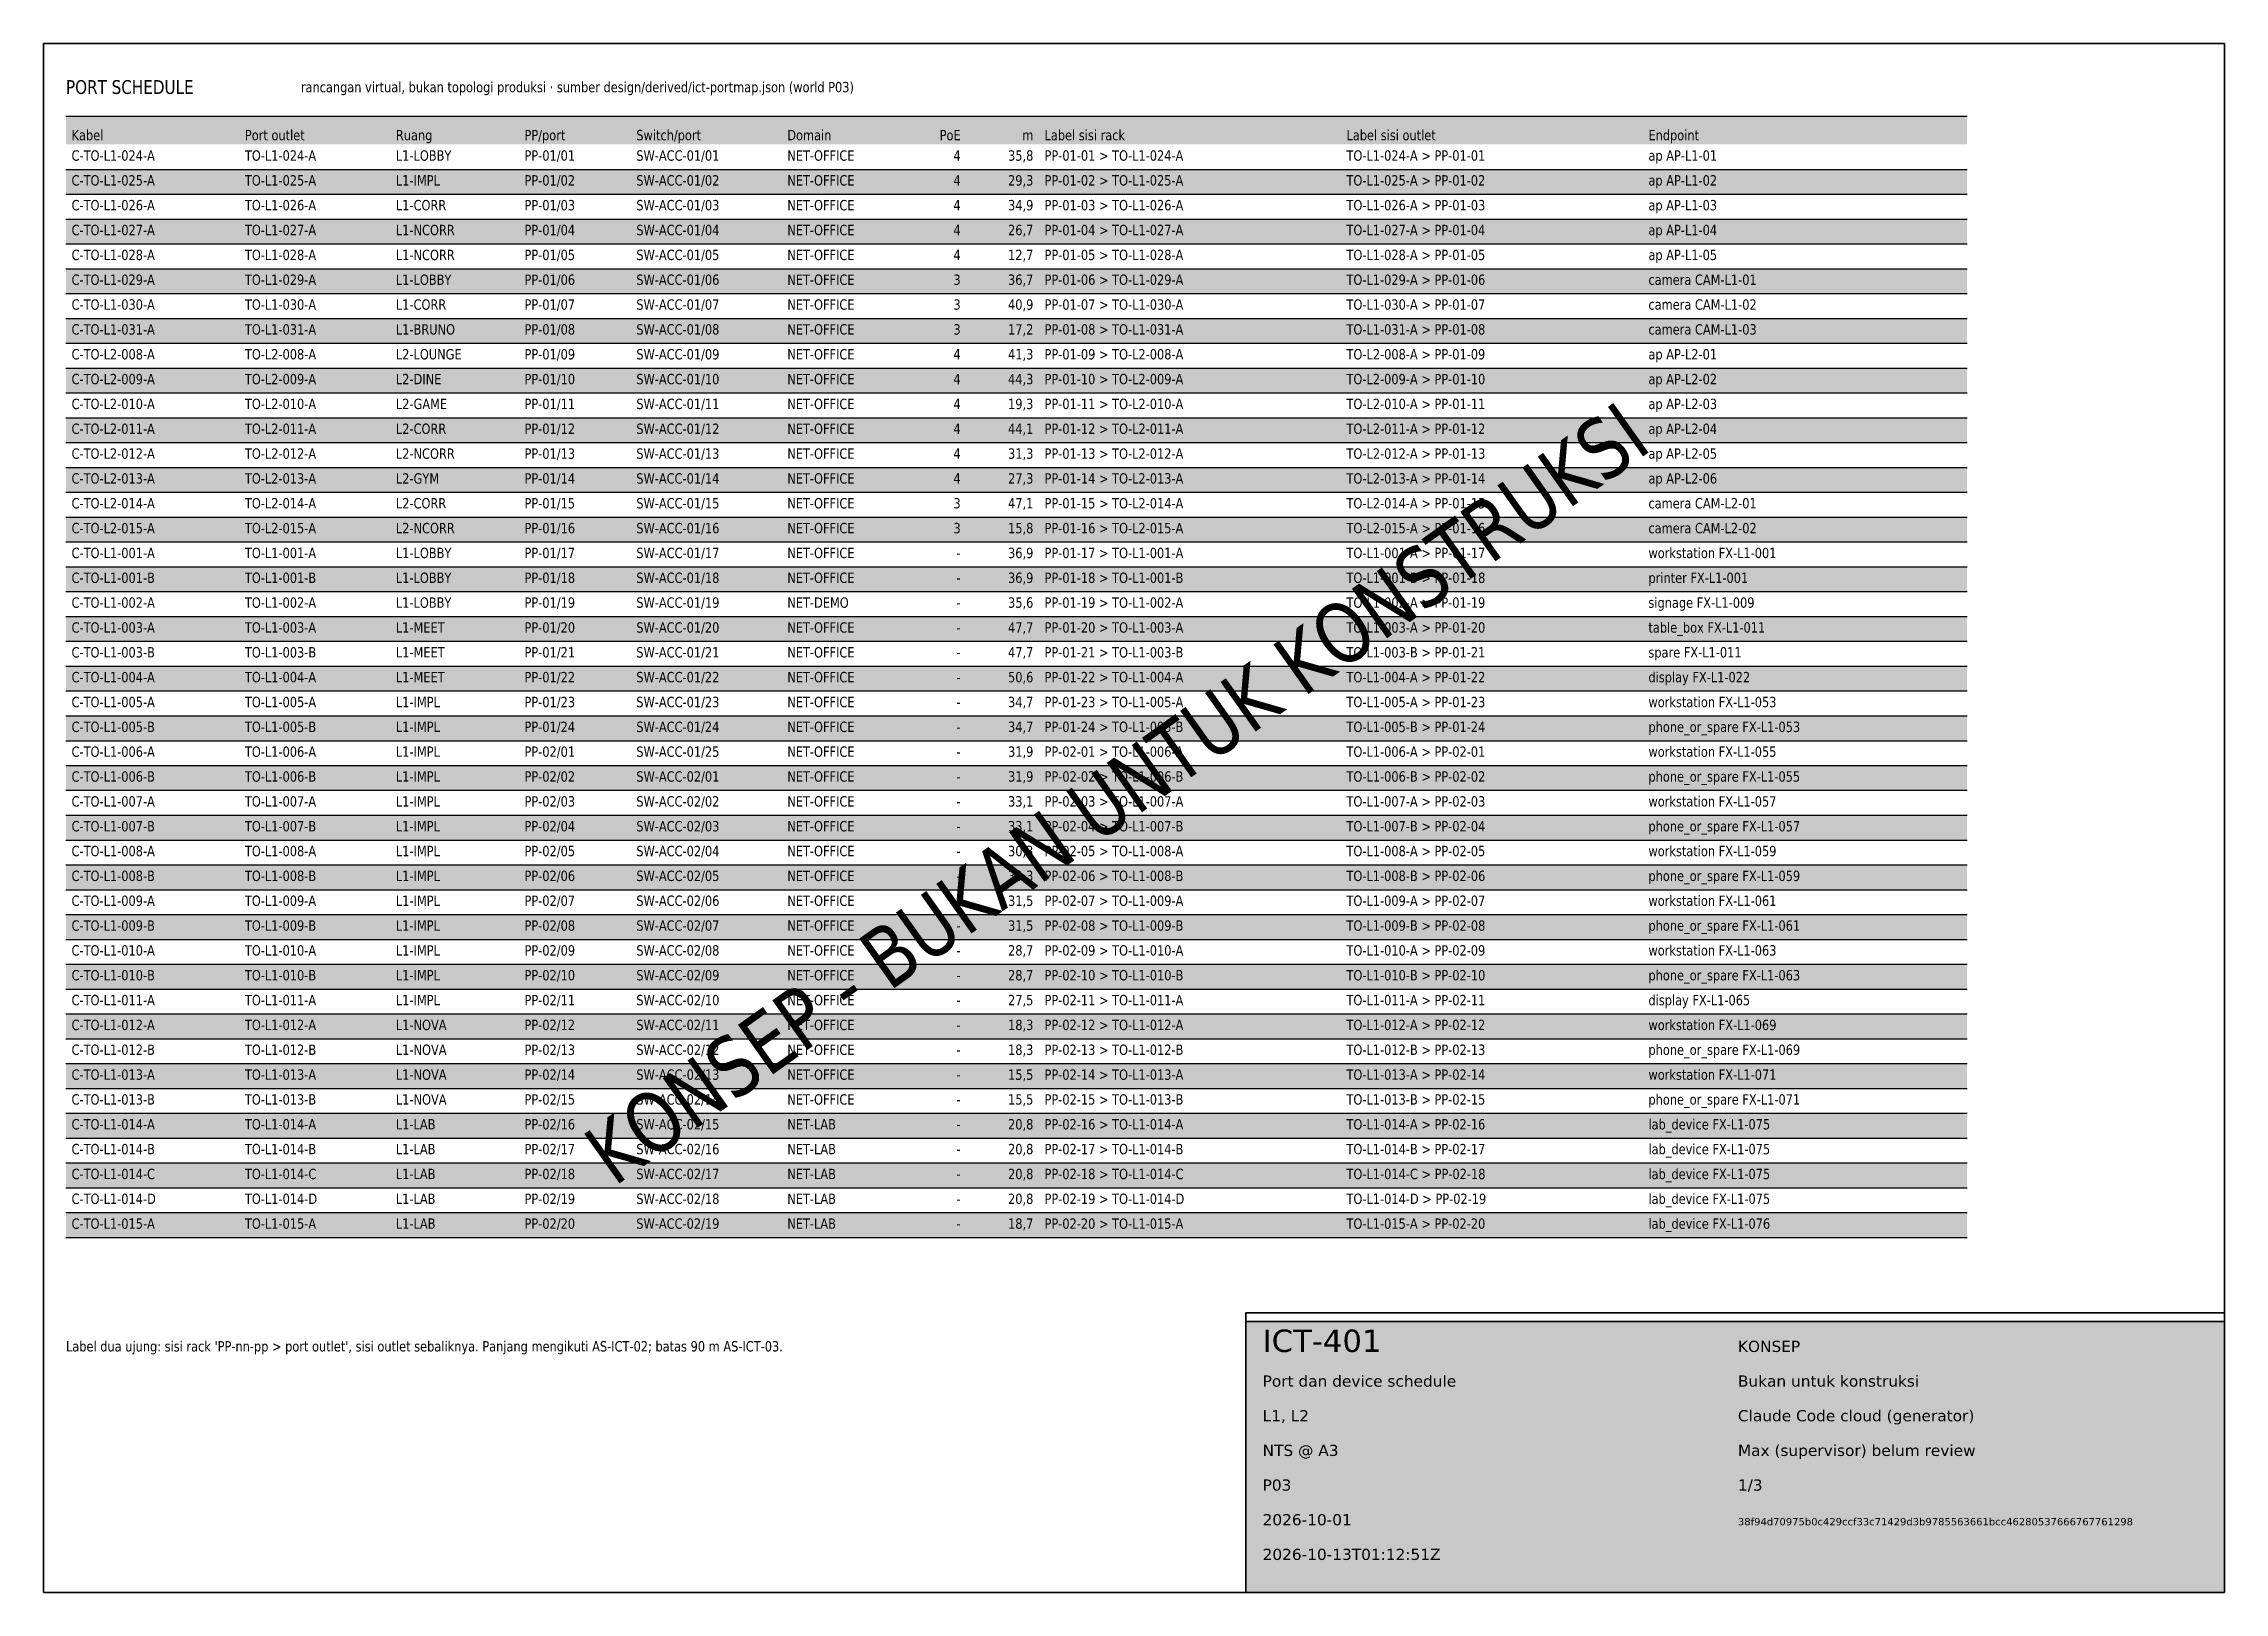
# Paper-space layout 'ICT-401-1' of a CAD drawing. Header units: millimetres. Extents: x 20 to 410, y 10 to 287.
import ezdxf
from ezdxf.enums import TextEntityAlignment as Align

# ---------------------------------------------------------------- set-up
doc = ezdxf.new("R2010")
doc.units = ezdxf.units.MM
for name, color, linetype, lineweight, true_color in [('A-ANNO-NOTE', 7, 'Continuous', 18, 0x22302a), ('A-ANNO-TTLB', 7, 'Continuous', 35, 0x1f4d3a), ('A-ANNO-WMRK', 7, 'Continuous', 13, 0xe8eeea)]:
    doc.layers.add(name, color=color, linetype=linetype, lineweight=lineweight, true_color=true_color)
doc.layers.add('A-ANNO-SCHD', color=7, linetype='Continuous')
doc.styles.add('KR-SANS', font='DejaVuSans.ttf', dxfattribs={"width": 0.8})

# ---------------------------------------------------------------- blocks, each defined once
blk = doc.blocks.new('KR-TTLB-G')
at = {"layer": 'A-ANNO-TTLB'}
blk.add_lwpolyline([(0, 0), (175, 0), (175, 50), (0, 50)], close=True, dxfattribs=at)
at = {"layer": 'A-ANNO-TTLB', "style": 'KR-SANS'}
for tag, p, height in [('KR_SHEET_ID', (3, 43), 4), ('KR_STATUS', (88, 43), 2), ('KR_TITLE', (3, 36.8), 2), ('KR_NOTE', (88, 36.8), 2), ('KR_FLOOR', (3, 30.6), 2), ('KR_DRAWN', (88, 30.6), 2), ('KR_SCALE', (3, 24.4), 2), ('KR_CHECK', (88, 24.4), 2), ('KR_REVISION', (3, 18.2), 2), ('KR_PAGE', (88, 18.2), 2), ('KR_REV_DATE', (3, 12), 2), ('KR_WORLD_SHA256', (88, 12), 1.3), ('KR_RENDER_UTC', (3, 5.8), 2)]:
    blk.add_attdef(tag, p, '', height=height, dxfattribs=at)

psp = doc.layouts.new('ICT-401-1')

# ---------------------------------------------------------------- hatches: boundary and pattern name
at = {"layer": 'A-ANNO-SCHD', "true_color": 0xdfe9e3}
h = psp.add_hatch(color=254, dxfattribs=at)
h.dxf.hatch_style = 1
h.paths.add_polyline_path([(24, 268.96), (364, 268.96), (364, 274), (24, 274)])
at = {"layer": 'A-ANNO-SCHD', "true_color": 0xf1f5f2}
h = psp.add_hatch(color=7, dxfattribs=at)
h.dxf.hatch_style = 1
h.paths.add_polyline_path([(24, 260.07), (364, 260.07), (364, 264.51), (24, 264.51)])
h = psp.add_hatch(color=7, dxfattribs=at)
h.dxf.hatch_style = 1
h.paths.add_polyline_path([(24, 251.19), (364, 251.19), (364, 255.63), (24, 255.63)])
h = psp.add_hatch(color=7, dxfattribs=at)
h.dxf.hatch_style = 1
h.paths.add_polyline_path([(24, 242.3), (364, 242.3), (364, 246.74), (24, 246.74)])
h = psp.add_hatch(color=7, dxfattribs=at)
h.dxf.hatch_style = 1
h.paths.add_polyline_path([(24, 233.42), (364, 233.42), (364, 237.86), (24, 237.86)])
h = psp.add_hatch(color=7, dxfattribs=at)
h.dxf.hatch_style = 1
h.paths.add_polyline_path([(24, 224.53), (364, 224.53), (364, 228.97), (24, 228.97)])
h = psp.add_hatch(color=7, dxfattribs=at)
h.dxf.hatch_style = 1
h.paths.add_polyline_path([(24, 215.64), (364, 215.64), (364, 220.09), (24, 220.09)])
h = psp.add_hatch(color=7, dxfattribs=at)
h.dxf.hatch_style = 1
h.paths.add_polyline_path([(24, 206.76), (364, 206.76), (364, 211.2), (24, 211.2)])
h = psp.add_hatch(color=7, dxfattribs=at)
h.dxf.hatch_style = 1
h.paths.add_polyline_path([(24, 197.87), (364, 197.87), (364, 202.32), (24, 202.32)])
h = psp.add_hatch(color=7, dxfattribs=at)
h.dxf.hatch_style = 1
h.paths.add_polyline_path([(24, 188.99), (364, 188.99), (364, 193.43), (24, 193.43)])
h = psp.add_hatch(color=7, dxfattribs=at)
h.dxf.hatch_style = 1
h.paths.add_polyline_path([(24, 180.1), (364, 180.1), (364, 184.55), (24, 184.55)])
h = psp.add_hatch(color=7, dxfattribs=at)
h.dxf.hatch_style = 1
h.paths.add_polyline_path([(24, 171.22), (364, 171.22), (364, 175.66), (24, 175.66)])
h = psp.add_hatch(color=7, dxfattribs=at)
h.dxf.hatch_style = 1
h.paths.add_polyline_path([(24, 162.33), (364, 162.33), (364, 166.77), (24, 166.77)])
h = psp.add_hatch(color=7, dxfattribs=at)
h.dxf.hatch_style = 1
h.paths.add_polyline_path([(24, 153.45), (364, 153.45), (364, 157.89), (24, 157.89)])
h = psp.add_hatch(color=7, dxfattribs=at)
h.dxf.hatch_style = 1
h.paths.add_polyline_path([(24, 144.56), (364, 144.56), (364, 149), (24, 149)])
h = psp.add_hatch(color=7, dxfattribs=at)
h.dxf.hatch_style = 1
h.paths.add_polyline_path([(24, 135.68), (364, 135.68), (364, 140.12), (24, 140.12)])
h = psp.add_hatch(color=7, dxfattribs=at)
h.dxf.hatch_style = 1
h.paths.add_polyline_path([(24, 126.79), (364, 126.79), (364, 131.23), (24, 131.23)])
h = psp.add_hatch(color=7, dxfattribs=at)
h.dxf.hatch_style = 1
h.paths.add_polyline_path([(24, 117.91), (364, 117.91), (364, 122.35), (24, 122.35)])
h = psp.add_hatch(color=7, dxfattribs=at)
h.dxf.hatch_style = 1
h.paths.add_polyline_path([(24, 109.02), (364, 109.02), (364, 113.46), (24, 113.46)])
h = psp.add_hatch(color=7, dxfattribs=at)
h.dxf.hatch_style = 1
h.paths.add_polyline_path([(24, 100.13), (364, 100.13), (364, 104.58), (24, 104.58)])
h = psp.add_hatch(color=7, dxfattribs=at)
h.dxf.hatch_style = 1
h.paths.add_polyline_path([(24, 91.25), (364, 91.25), (364, 95.69), (24, 95.69)])
h = psp.add_hatch(color=7, dxfattribs=at)
h.dxf.hatch_style = 1
h.paths.add_polyline_path([(24, 82.36), (364, 82.36), (364, 86.81), (24, 86.81)])
h = psp.add_hatch(color=7, dxfattribs=at)
h.dxf.hatch_style = 1
h.paths.add_polyline_path([(24, 73.48), (364, 73.48), (364, 77.92), (24, 77.92)])
at = {"layer": 'A-ANNO-TTLB', "true_color": 0xffffff}
h = psp.add_hatch(color=7, dxfattribs=at)
h.dxf.hatch_style = 1
h.paths.add_polyline_path([(235, 10), (410, 10), (410, 58.47), (235, 58.47)])

# ---------------------------------------------------------------- linework, layer by layer
at = {"layer": 'A-ANNO-SCHD', "color": 119, "true_color": 0x1f4d3a}
for points in [[(24, 274), (364, 274)], [(24, 73.48), (364, 73.48)]]:
    psp.add_lwpolyline(points, dxfattribs=at)
at = {"layer": 'A-ANNO-SCHD', "color": 254, "true_color": 0xc9d6cf}
for points in [[(24, 264.51), (364, 264.51)], [(24, 260.07), (364, 260.07)], [(24, 255.63), (364, 255.63)], [(24, 251.19), (364, 251.19)], [(24, 246.74), (364, 246.74)], [(24, 242.3), (364, 242.3)], [(24, 237.86), (364, 237.86)], [(24, 233.42), (364, 233.42)], [(24, 228.97), (364, 228.97)], [(24, 224.53), (364, 224.53)], [(24, 220.09), (364, 220.09)], [(24, 215.64), (364, 215.64)], [(24, 211.2), (364, 211.2)], [(24, 206.76), (364, 206.76)], [(24, 202.32), (364, 202.32)], [(24, 197.87), (364, 197.87)], [(24, 193.43), (364, 193.43)], [(24, 188.99), (364, 188.99)], [(24, 184.55), (364, 184.55)], [(24, 180.1), (364, 180.1)], [(24, 175.66), (364, 175.66)], [(24, 171.22), (364, 171.22)], [(24, 166.77), (364, 166.77)], [(24, 162.33), (364, 162.33)], [(24, 157.89), (364, 157.89)], [(24, 153.45), (364, 153.45)], [(24, 149), (364, 149)], [(24, 144.56), (364, 144.56)], [(24, 140.12), (364, 140.12)], [(24, 135.68), (364, 135.68)], [(24, 131.23), (364, 131.23)], [(24, 126.79), (364, 126.79)], [(24, 122.35), (364, 122.35)], [(24, 117.91), (364, 117.91)], [(24, 113.46), (364, 113.46)], [(24, 109.02), (364, 109.02)], [(24, 104.58), (364, 104.58)], [(24, 100.13), (364, 100.13)], [(24, 95.69), (364, 95.69)], [(24, 91.25), (364, 91.25)], [(24, 86.81), (364, 86.81)], [(24, 82.36), (364, 82.36)], [(24, 77.92), (364, 77.92)], [(24, 73.48), (364, 73.48)]]:
    psp.add_lwpolyline(points, dxfattribs=at)
at = {"layer": 'A-ANNO-TTLB', "color": 119, "true_color": 0x1f4d3a}
for points in [[(20, 10), (410, 10), (410, 287), (20, 287)], [(235, 10), (410, 10), (410, 58.47), (235, 58.47)]]:
    psp.add_lwpolyline(points, close=True, dxfattribs=at)

# ---------------------------------------------------------------- block references
at = {"layer": 'A-ANNO-TTLB'}
psp.add_blockref('KR-TTLB-G', (235, 10), dxfattribs=at).add_auto_attribs({'KR_SHEET_ID': 'ICT-401', 'KR_TITLE': 'Port dan device schedule', 'KR_FLOOR': 'L1, L2', 'KR_SCALE': 'NTS @ A3', 'KR_REVISION': 'P03', 'KR_REV_DATE': '2026-10-01', 'KR_RENDER_UTC': '2026-10-13T01:12:51Z', 'KR_STATUS': 'KONSEP', 'KR_NOTE': 'Bukan untuk konstruksi', 'KR_DRAWN': 'Claude Code cloud (generator)', 'KR_CHECK': 'Max (supervisor) belum review', 'KR_PAGE': '1/3', 'KR_WORLD_SHA256': '38f94d70975b0c429ccf33c71429d3b9785563661bcc46280537666767761298'})

# ---------------------------------------------------------------- texts
at = {"layer": 'A-ANNO-NOTE', "color": 119, "true_color": 0x1f4d3a, "style": 'KR-SANS', "width": 0.8}
psp.add_text('PORT SCHEDULE', height=2.4694, dxfattribs=at).set_placement((24, 278))
at = {"layer": 'A-ANNO-NOTE', "color": 250, "true_color": 0x22302a, "style": 'KR-SANS', "width": 0.8}
for s, height, p in [('rancangan virtual, bukan topologi produksi · sumber design/derived/ict-portmap.json (world P03)', 1.8521, (66, 278.3)), ("Label dua ujung: sisi rack 'PP-nn-pp > port outlet', sisi outlet sebaliknya. Panjang mengikuti AS-ICT-02; batas 90 m AS-ICT-03.", 1.85208, (24, 53.09))]:
    psp.add_text(s, height=height, dxfattribs=at).set_placement(p)
at = {"layer": 'A-ANNO-SCHD', "color": 119, "true_color": 0x1f4d3a, "style": 'KR-SANS', "width": 0.8}
for s, height, p in [('Kabel', 1.852, (25, 269.71)), ('Port outlet', 1.8521, (56, 269.71)), ('Ruang', 1.852, (83, 269.71)), ('PP/port', 1.852, (106, 269.71)), ('Switch/port', 1.8521, (126, 269.71)), ('Domain', 1.852, (153, 269.71)), ('Label sisi rack', 1.8521, (199, 269.71)), ('Label sisi outlet', 1.8521, (253, 269.71)), ('Endpoint', 1.852, (307, 269.71)), ('C-TO-L1-024-A', 1.8521, (25, 266.06)), ('C-TO-L1-025-A', 1.8521, (25, 261.62)), ('C-TO-L1-026-A', 1.8521, (25, 257.18)), ('C-TO-L1-027-A', 1.8521, (25, 252.74)), ('C-TO-L1-028-A', 1.8521, (25, 248.29)), ('C-TO-L1-029-A', 1.8521, (25, 243.85)), ('C-TO-L1-030-A', 1.8521, (25, 239.41)), ('C-TO-L1-031-A', 1.8521, (25, 234.97)), ('C-TO-L2-008-A', 1.8521, (25, 230.52)), ('C-TO-L2-009-A', 1.8521, (25, 226.08)), ('C-TO-L2-010-A', 1.8521, (25, 221.64)), ('C-TO-L2-011-A', 1.8521, (25, 217.19)), ('C-TO-L2-012-A', 1.8521, (25, 212.75)), ('C-TO-L2-013-A', 1.8521, (25, 208.31)), ('C-TO-L2-014-A', 1.8521, (25, 203.87)), ('C-TO-L2-015-A', 1.8521, (25, 199.42)), ('C-TO-L1-001-A', 1.8521, (25, 194.98)), ('C-TO-L1-001-B', 1.8521, (25, 190.54)), ('C-TO-L1-002-A', 1.8521, (25, 186.1)), ('C-TO-L1-003-A', 1.8521, (25, 181.65)), ('C-TO-L1-003-B', 1.8521, (25, 177.21)), ('C-TO-L1-004-A', 1.8521, (25, 172.77)), ('C-TO-L1-005-A', 1.8521, (25, 168.32)), ('C-TO-L1-005-B', 1.8521, (25, 163.88)), ('C-TO-L1-006-A', 1.8521, (25, 159.44)), ('C-TO-L1-006-B', 1.8521, (25, 155)), ('C-TO-L1-007-A', 1.8521, (25, 150.55)), ('C-TO-L1-007-B', 1.8521, (25, 146.11)), ('C-TO-L1-008-A', 1.8521, (25, 141.67)), ('C-TO-L1-008-B', 1.8521, (25, 137.23)), ('C-TO-L1-009-A', 1.8521, (25, 132.78)), ('C-TO-L1-009-B', 1.8521, (25, 128.34)), ('C-TO-L1-010-A', 1.8521, (25, 123.9)), ('C-TO-L1-010-B', 1.8521, (25, 119.46)), ('C-TO-L1-011-A', 1.8521, (25, 115.01)), ('C-TO-L1-012-A', 1.8521, (25, 110.57)), ('C-TO-L1-012-B', 1.8521, (25, 106.13)), ('C-TO-L1-013-A', 1.8521, (25, 101.68)), ('C-TO-L1-013-B', 1.8521, (25, 97.24)), ('C-TO-L1-014-A', 1.8521, (25, 92.8)), ('C-TO-L1-014-B', 1.8521, (25, 88.36)), ('C-TO-L1-014-C', 1.8521, (25, 83.91)), ('C-TO-L1-014-D', 1.8521, (25, 79.47)), ('C-TO-L1-015-A', 1.8521, (25, 75.03))]:
    psp.add_text(s, height=height, dxfattribs=at).set_placement(p)
for s, height, p in [('PoE', 1.852, (184, 269.71)), ('m', 1.85, (197, 269.71))]:
    psp.add_text(s, height=height, dxfattribs=at).set_placement(p, align=Align.RIGHT)
at = {"layer": 'A-ANNO-SCHD', "color": 250, "true_color": 0x22302a, "style": 'KR-SANS', "width": 0.8}
for s, height, p in [('TO-L1-024-A', 1.8521, (56, 266.06)), ('L1-LOBBY', 1.852, (83, 266.06)), ('PP-01/01', 1.852, (106, 266.06)), ('SW-ACC-01/01', 1.8521, (126, 266.06)), ('NET-OFFICE', 1.852, (153, 266.06)), ('PP-01-01 > TO-L1-024-A', 1.8521, (199, 266.06)), ('TO-L1-024-A > PP-01-01', 1.8521, (253, 266.06)), ('ap AP-L1-01', 1.8521, (307, 266.06)), ('TO-L1-025-A', 1.8521, (56, 261.62)), ('L1-IMPL', 1.852, (83, 261.62)), ('PP-01/02', 1.852, (106, 261.62)), ('SW-ACC-01/02', 1.8521, (126, 261.62)), ('NET-OFFICE', 1.852, (153, 261.62)), ('PP-01-02 > TO-L1-025-A', 1.8521, (199, 261.62)), ('TO-L1-025-A > PP-01-02', 1.8521, (253, 261.62)), ('ap AP-L1-02', 1.8521, (307, 261.62)), ('TO-L1-026-A', 1.8521, (56, 257.18)), ('L1-CORR', 1.852, (83, 257.18)), ('PP-01/03', 1.852, (106, 257.18)), ('SW-ACC-01/03', 1.8521, (126, 257.18)), ('NET-OFFICE', 1.852, (153, 257.18)), ('PP-01-03 > TO-L1-026-A', 1.8521, (199, 257.18)), ('TO-L1-026-A > PP-01-03', 1.8521, (253, 257.18)), ('ap AP-L1-03', 1.8521, (307, 257.18)), ('TO-L1-027-A', 1.8521, (56, 252.74)), ('L1-NCORR', 1.852, (83, 252.74)), ('PP-01/04', 1.852, (106, 252.74)), ('SW-ACC-01/04', 1.8521, (126, 252.74)), ('NET-OFFICE', 1.852, (153, 252.74)), ('PP-01-04 > TO-L1-027-A', 1.8521, (199, 252.74)), ('TO-L1-027-A > PP-01-04', 1.8521, (253, 252.74)), ('ap AP-L1-04', 1.8521, (307, 252.74)), ('TO-L1-028-A', 1.8521, (56, 248.29)), ('L1-NCORR', 1.852, (83, 248.29)), ('PP-01/05', 1.852, (106, 248.29)), ('SW-ACC-01/05', 1.8521, (126, 248.29)), ('NET-OFFICE', 1.852, (153, 248.29)), ('PP-01-05 > TO-L1-028-A', 1.8521, (199, 248.29)), ('TO-L1-028-A > PP-01-05', 1.8521, (253, 248.29)), ('ap AP-L1-05', 1.8521, (307, 248.29)), ('TO-L1-029-A', 1.8521, (56, 243.85)), ('L1-LOBBY', 1.852, (83, 243.85)), ('PP-01/06', 1.852, (106, 243.85)), ('SW-ACC-01/06', 1.8521, (126, 243.85)), ('NET-OFFICE', 1.852, (153, 243.85)), ('PP-01-06 > TO-L1-029-A', 1.8521, (199, 243.85)), ('TO-L1-029-A > PP-01-06', 1.8521, (253, 243.85)), ('camera CAM-L1-01', 1.8521, (307, 243.85)), ('TO-L1-030-A', 1.8521, (56, 239.41)), ('L1-CORR', 1.852, (83, 239.41)), ('PP-01/07', 1.852, (106, 239.41)), ('SW-ACC-01/07', 1.8521, (126, 239.41)), ('NET-OFFICE', 1.852, (153, 239.41)), ('PP-01-07 > TO-L1-030-A', 1.8521, (199, 239.41)), ('TO-L1-030-A > PP-01-07', 1.8521, (253, 239.41)), ('camera CAM-L1-02', 1.8521, (307, 239.41)), ('TO-L1-031-A', 1.8521, (56, 234.97)), ('L1-BRUNO', 1.852, (83, 234.97)), ('PP-01/08', 1.852, (106, 234.97)), ('SW-ACC-01/08', 1.8521, (126, 234.97)), ('NET-OFFICE', 1.852, (153, 234.97)), ('PP-01-08 > TO-L1-031-A', 1.8521, (199, 234.97)), ('TO-L1-031-A > PP-01-08', 1.8521, (253, 234.97)), ('camera CAM-L1-03', 1.8521, (307, 234.97)), ('TO-L2-008-A', 1.8521, (56, 230.52)), ('L2-LOUNGE', 1.852, (83, 230.52)), ('PP-01/09', 1.852, (106, 230.52)), ('SW-ACC-01/09', 1.8521, (126, 230.52)), ('NET-OFFICE', 1.852, (153, 230.52)), ('PP-01-09 > TO-L2-008-A', 1.8521, (199, 230.52)), ('TO-L2-008-A > PP-01-09', 1.8521, (253, 230.52)), ('ap AP-L2-01', 1.8521, (307, 230.52)), ('TO-L2-009-A', 1.8521, (56, 226.08)), ('L2-DINE', 1.852, (83, 226.08)), ('PP-01/10', 1.852, (106, 226.08)), ('SW-ACC-01/10', 1.8521, (126, 226.08)), ('NET-OFFICE', 1.852, (153, 226.08)), ('PP-01-10 > TO-L2-009-A', 1.8521, (199, 226.08)), ('TO-L2-009-A > PP-01-10', 1.8521, (253, 226.08)), ('ap AP-L2-02', 1.8521, (307, 226.08)), ('TO-L2-010-A', 1.8521, (56, 221.64)), ('L2-GAME', 1.852, (83, 221.64)), ('PP-01/11', 1.852, (106, 221.64)), ('SW-ACC-01/11', 1.8521, (126, 221.64)), ('NET-OFFICE', 1.852, (153, 221.64)), ('PP-01-11 > TO-L2-010-A', 1.8521, (199, 221.64)), ('TO-L2-010-A > PP-01-11', 1.8521, (253, 221.64)), ('ap AP-L2-03', 1.8521, (307, 221.64)), ('TO-L2-011-A', 1.8521, (56, 217.19)), ('L2-CORR', 1.852, (83, 217.19)), ('PP-01/12', 1.852, (106, 217.19)), ('SW-ACC-01/12', 1.8521, (126, 217.19)), ('NET-OFFICE', 1.852, (153, 217.19)), ('PP-01-12 > TO-L2-011-A', 1.8521, (199, 217.19)), ('TO-L2-011-A > PP-01-12', 1.8521, (253, 217.19)), ('ap AP-L2-04', 1.8521, (307, 217.19)), ('TO-L2-012-A', 1.8521, (56, 212.75)), ('L2-NCORR', 1.852, (83, 212.75)), ('PP-01/13', 1.852, (106, 212.75)), ('SW-ACC-01/13', 1.8521, (126, 212.75)), ('NET-OFFICE', 1.852, (153, 212.75)), ('PP-01-13 > TO-L2-012-A', 1.8521, (199, 212.75)), ('TO-L2-012-A > PP-01-13', 1.8521, (253, 212.75)), ('ap AP-L2-05', 1.8521, (307, 212.75)), ('TO-L2-013-A', 1.8521, (56, 208.31)), ('L2-GYM', 1.852, (83, 208.31)), ('PP-01/14', 1.852, (106, 208.31)), ('SW-ACC-01/14', 1.8521, (126, 208.31)), ('NET-OFFICE', 1.852, (153, 208.31)), ('PP-01-14 > TO-L2-013-A', 1.8521, (199, 208.31)), ('TO-L2-013-A > PP-01-14', 1.8521, (253, 208.31)), ('ap AP-L2-06', 1.8521, (307, 208.31)), ('TO-L2-014-A', 1.8521, (56, 203.87)), ('L2-CORR', 1.852, (83, 203.87)), ('PP-01/15', 1.852, (106, 203.87)), ('SW-ACC-01/15', 1.8521, (126, 203.87)), ('NET-OFFICE', 1.852, (153, 203.87)), ('PP-01-15 > TO-L2-014-A', 1.8521, (199, 203.87)), ('TO-L2-014-A > PP-01-15', 1.8521, (253, 203.87)), ('camera CAM-L2-01', 1.8521, (307, 203.87)), ('TO-L2-015-A', 1.8521, (56, 199.42)), ('L2-NCORR', 1.852, (83, 199.42)), ('PP-01/16', 1.852, (106, 199.42)), ('SW-ACC-01/16', 1.8521, (126, 199.42)), ('NET-OFFICE', 1.852, (153, 199.42)), ('PP-01-16 > TO-L2-015-A', 1.8521, (199, 199.42)), ('TO-L2-015-A > PP-01-16', 1.8521, (253, 199.42)), ('camera CAM-L2-02', 1.8521, (307, 199.42)), ('TO-L1-001-A', 1.8521, (56, 194.98)), ('L1-LOBBY', 1.852, (83, 194.98)), ('PP-01/17', 1.852, (106, 194.98)), ('SW-ACC-01/17', 1.8521, (126, 194.98)), ('NET-OFFICE', 1.852, (153, 194.98)), ('PP-01-17 > TO-L1-001-A', 1.8521, (199, 194.98)), ('TO-L1-001-A > PP-01-17', 1.8521, (253, 194.98)), ('workstation FX-L1-001', 1.8521, (307, 194.98)), ('TO-L1-001-B', 1.8521, (56, 190.54)), ('L1-LOBBY', 1.852, (83, 190.54)), ('PP-01/18', 1.852, (106, 190.54)), ('SW-ACC-01/18', 1.8521, (126, 190.54)), ('NET-OFFICE', 1.852, (153, 190.54)), ('PP-01-18 > TO-L1-001-B', 1.8521, (199, 190.54)), ('TO-L1-001-B > PP-01-18', 1.8521, (253, 190.54)), ('printer FX-L1-001', 1.8521, (307, 190.54)), ('TO-L1-002-A', 1.8521, (56, 186.1)), ('L1-LOBBY', 1.852, (83, 186.1)), ('PP-01/19', 1.852, (106, 186.1)), ('SW-ACC-01/19', 1.8521, (126, 186.1)), ('NET-DEMO', 1.852, (153, 186.1)), ('PP-01-19 > TO-L1-002-A', 1.8521, (199, 186.1)), ('TO-L1-002-A > PP-01-19', 1.8521, (253, 186.1)), ('signage FX-L1-009', 1.8521, (307, 186.1)), ('TO-L1-003-A', 1.8521, (56, 181.65)), ('L1-MEET', 1.852, (83, 181.65)), ('PP-01/20', 1.852, (106, 181.65)), ('SW-ACC-01/20', 1.8521, (126, 181.65)), ('NET-OFFICE', 1.852, (153, 181.65)), ('PP-01-20 > TO-L1-003-A', 1.8521, (199, 181.65)), ('TO-L1-003-A > PP-01-20', 1.8521, (253, 181.65)), ('table_box FX-L1-011', 1.8521, (307, 181.65)), ('TO-L1-003-B', 1.8521, (56, 177.21)), ('L1-MEET', 1.852, (83, 177.21)), ('PP-01/21', 1.852, (106, 177.21)), ('SW-ACC-01/21', 1.8521, (126, 177.21)), ('NET-OFFICE', 1.852, (153, 177.21)), ('PP-01-21 > TO-L1-003-B', 1.8521, (199, 177.21)), ('TO-L1-003-B > PP-01-21', 1.8521, (253, 177.21)), ('spare FX-L1-011', 1.8521, (307, 177.21)), ('TO-L1-004-A', 1.8521, (56, 172.77)), ('L1-MEET', 1.852, (83, 172.77)), ('PP-01/22', 1.852, (106, 172.77)), ('SW-ACC-01/22', 1.8521, (126, 172.77)), ('NET-OFFICE', 1.852, (153, 172.77)), ('PP-01-22 > TO-L1-004-A', 1.8521, (199, 172.77)), ('TO-L1-004-A > PP-01-22', 1.8521, (253, 172.77)), ('display FX-L1-022', 1.8521, (307, 172.77)), ('TO-L1-005-A', 1.8521, (56, 168.32)), ('L1-IMPL', 1.852, (83, 168.32)), ('PP-01/23', 1.852, (106, 168.32)), ('SW-ACC-01/23', 1.8521, (126, 168.32)), ('NET-OFFICE', 1.852, (153, 168.32)), ('PP-01-23 > TO-L1-005-A', 1.8521, (199, 168.32)), ('TO-L1-005-A > PP-01-23', 1.8521, (253, 168.32)), ('workstation FX-L1-053', 1.8521, (307, 168.32)), ('TO-L1-005-B', 1.8521, (56, 163.88)), ('L1-IMPL', 1.852, (83, 163.88)), ('PP-01/24', 1.852, (106, 163.88)), ('SW-ACC-01/24', 1.8521, (126, 163.88)), ('NET-OFFICE', 1.852, (153, 163.88)), ('PP-01-24 > TO-L1-005-B', 1.8521, (199, 163.88)), ('TO-L1-005-B > PP-01-24', 1.8521, (253, 163.88)), ('phone_or_spare FX-L1-053', 1.8521, (307, 163.88)), ('TO-L1-006-A', 1.8521, (56, 159.44)), ('L1-IMPL', 1.852, (83, 159.44)), ('PP-02/01', 1.852, (106, 159.44)), ('SW-ACC-01/25', 1.8521, (126, 159.44)), ('NET-OFFICE', 1.852, (153, 159.44)), ('PP-02-01 > TO-L1-006-A', 1.8521, (199, 159.44)), ('TO-L1-006-A > PP-02-01', 1.8521, (253, 159.44)), ('workstation FX-L1-055', 1.8521, (307, 159.44)), ('TO-L1-006-B', 1.8521, (56, 155)), ('L1-IMPL', 1.852, (83, 155)), ('PP-02/02', 1.852, (106, 155)), ('SW-ACC-02/01', 1.8521, (126, 155)), ('NET-OFFICE', 1.852, (153, 155)), ('PP-02-02 > TO-L1-006-B', 1.8521, (199, 155)), ('TO-L1-006-B > PP-02-02', 1.8521, (253, 155)), ('phone_or_spare FX-L1-055', 1.8521, (307, 155)), ('TO-L1-007-A', 1.8521, (56, 150.55)), ('L1-IMPL', 1.852, (83, 150.55)), ('PP-02/03', 1.852, (106, 150.55)), ('SW-ACC-02/02', 1.8521, (126, 150.55)), ('NET-OFFICE', 1.852, (153, 150.55)), ('PP-02-03 > TO-L1-007-A', 1.8521, (199, 150.55)), ('TO-L1-007-A > PP-02-03', 1.8521, (253, 150.55)), ('workstation FX-L1-057', 1.8521, (307, 150.55)), ('TO-L1-007-B', 1.8521, (56, 146.11)), ('L1-IMPL', 1.852, (83, 146.11)), ('PP-02/04', 1.852, (106, 146.11)), ('SW-ACC-02/03', 1.8521, (126, 146.11)), ('NET-OFFICE', 1.852, (153, 146.11)), ('PP-02-04 > TO-L1-007-B', 1.8521, (199, 146.11)), ('TO-L1-007-B > PP-02-04', 1.8521, (253, 146.11)), ('phone_or_spare FX-L1-057', 1.8521, (307, 146.11)), ('TO-L1-008-A', 1.8521, (56, 141.67)), ('L1-IMPL', 1.852, (83, 141.67)), ('PP-02/05', 1.852, (106, 141.67)), ('SW-ACC-02/04', 1.8521, (126, 141.67)), ('NET-OFFICE', 1.852, (153, 141.67)), ('PP-02-05 > TO-L1-008-A', 1.8521, (199, 141.67)), ('TO-L1-008-A > PP-02-05', 1.8521, (253, 141.67)), ('workstation FX-L1-059', 1.8521, (307, 141.67)), ('TO-L1-008-B', 1.8521, (56, 137.23)), ('L1-IMPL', 1.852, (83, 137.23)), ('PP-02/06', 1.852, (106, 137.23)), ('SW-ACC-02/05', 1.8521, (126, 137.23)), ('NET-OFFICE', 1.852, (153, 137.23)), ('PP-02-06 > TO-L1-008-B', 1.8521, (199, 137.23)), ('TO-L1-008-B > PP-02-06', 1.8521, (253, 137.23)), ('phone_or_spare FX-L1-059', 1.8521, (307, 137.23)), ('TO-L1-009-A', 1.8521, (56, 132.78)), ('L1-IMPL', 1.852, (83, 132.78)), ('PP-02/07', 1.852, (106, 132.78)), ('SW-ACC-02/06', 1.8521, (126, 132.78)), ('NET-OFFICE', 1.852, (153, 132.78)), ('PP-02-07 > TO-L1-009-A', 1.8521, (199, 132.78)), ('TO-L1-009-A > PP-02-07', 1.8521, (253, 132.78)), ('workstation FX-L1-061', 1.8521, (307, 132.78)), ('TO-L1-009-B', 1.8521, (56, 128.34)), ('L1-IMPL', 1.852, (83, 128.34)), ('PP-02/08', 1.852, (106, 128.34)), ('SW-ACC-02/07', 1.8521, (126, 128.34)), ('NET-OFFICE', 1.852, (153, 128.34)), ('PP-02-08 > TO-L1-009-B', 1.8521, (199, 128.34)), ('TO-L1-009-B > PP-02-08', 1.8521, (253, 128.34)), ('phone_or_spare FX-L1-061', 1.8521, (307, 128.34)), ('TO-L1-010-A', 1.8521, (56, 123.9)), ('L1-IMPL', 1.852, (83, 123.9)), ('PP-02/09', 1.852, (106, 123.9)), ('SW-ACC-02/08', 1.8521, (126, 123.9)), ('NET-OFFICE', 1.852, (153, 123.9)), ('PP-02-09 > TO-L1-010-A', 1.8521, (199, 123.9)), ('TO-L1-010-A > PP-02-09', 1.8521, (253, 123.9)), ('workstation FX-L1-063', 1.8521, (307, 123.9)), ('TO-L1-010-B', 1.8521, (56, 119.46)), ('L1-IMPL', 1.852, (83, 119.46)), ('PP-02/10', 1.852, (106, 119.46)), ('SW-ACC-02/09', 1.8521, (126, 119.46)), ('NET-OFFICE', 1.852, (153, 119.46)), ('PP-02-10 > TO-L1-010-B', 1.8521, (199, 119.46)), ('TO-L1-010-B > PP-02-10', 1.8521, (253, 119.46)), ('phone_or_spare FX-L1-063', 1.8521, (307, 119.46)), ('TO-L1-011-A', 1.8521, (56, 115.01)), ('L1-IMPL', 1.852, (83, 115.01)), ('PP-02/11', 1.852, (106, 115.01)), ('SW-ACC-02/10', 1.8521, (126, 115.01)), ('NET-OFFICE', 1.852, (153, 115.01)), ('PP-02-11 > TO-L1-011-A', 1.8521, (199, 115.01)), ('TO-L1-011-A > PP-02-11', 1.8521, (253, 115.01)), ('display FX-L1-065', 1.8521, (307, 115.01)), ('TO-L1-012-A', 1.8521, (56, 110.57)), ('L1-NOVA', 1.852, (83, 110.57)), ('PP-02/12', 1.852, (106, 110.57)), ('SW-ACC-02/11', 1.8521, (126, 110.57)), ('NET-OFFICE', 1.852, (153, 110.57)), ('PP-02-12 > TO-L1-012-A', 1.8521, (199, 110.57)), ('TO-L1-012-A > PP-02-12', 1.8521, (253, 110.57)), ('workstation FX-L1-069', 1.8521, (307, 110.57)), ('TO-L1-012-B', 1.8521, (56, 106.13)), ('L1-NOVA', 1.852, (83, 106.13)), ('PP-02/13', 1.852, (106, 106.13)), ('SW-ACC-02/12', 1.8521, (126, 106.13)), ('NET-OFFICE', 1.852, (153, 106.13)), ('PP-02-13 > TO-L1-012-B', 1.8521, (199, 106.13)), ('TO-L1-012-B > PP-02-13', 1.8521, (253, 106.13)), ('phone_or_spare FX-L1-069', 1.8521, (307, 106.13)), ('TO-L1-013-A', 1.8521, (56, 101.68)), ('L1-NOVA', 1.852, (83, 101.68)), ('PP-02/14', 1.852, (106, 101.68)), ('SW-ACC-02/13', 1.8521, (126, 101.68)), ('NET-OFFICE', 1.852, (153, 101.68)), ('PP-02-14 > TO-L1-013-A', 1.8521, (199, 101.68)), ('TO-L1-013-A > PP-02-14', 1.8521, (253, 101.68)), ('workstation FX-L1-071', 1.8521, (307, 101.68)), ('TO-L1-013-B', 1.8521, (56, 97.24)), ('L1-NOVA', 1.852, (83, 97.24)), ('PP-02/15', 1.852, (106, 97.24)), ('SW-ACC-02/14', 1.8521, (126, 97.24)), ('NET-OFFICE', 1.852, (153, 97.24)), ('PP-02-15 > TO-L1-013-B', 1.8521, (199, 97.24)), ('TO-L1-013-B > PP-02-15', 1.8521, (253, 97.24)), ('phone_or_spare FX-L1-071', 1.8521, (307, 97.24)), ('TO-L1-014-A', 1.8521, (56, 92.8)), ('L1-LAB', 1.852, (83, 92.8)), ('PP-02/16', 1.852, (106, 92.8)), ('SW-ACC-02/15', 1.8521, (126, 92.8)), ('NET-LAB', 1.852, (153, 92.8)), ('PP-02-16 > TO-L1-014-A', 1.8521, (199, 92.8)), ('TO-L1-014-A > PP-02-16', 1.8521, (253, 92.8)), ('lab_device FX-L1-075', 1.8521, (307, 92.8)), ('TO-L1-014-B', 1.8521, (56, 88.36)), ('L1-LAB', 1.852, (83, 88.36)), ('PP-02/17', 1.852, (106, 88.36)), ('SW-ACC-02/16', 1.8521, (126, 88.36)), ('NET-LAB', 1.852, (153, 88.36)), ('PP-02-17 > TO-L1-014-B', 1.8521, (199, 88.36)), ('TO-L1-014-B > PP-02-17', 1.8521, (253, 88.36)), ('lab_device FX-L1-075', 1.8521, (307, 88.36)), ('lab_device FX-L1-075', 1.8521, (307, 83.91)), ('TO-L1-014-C', 1.8521, (56, 83.91)), ('L1-LAB', 1.852, (83, 83.91)), ('PP-02/18', 1.852, (106, 83.91)), ('SW-ACC-02/17', 1.8521, (126, 83.91)), ('NET-LAB', 1.852, (153, 83.91)), ('PP-02-18 > TO-L1-014-C', 1.8521, (199, 83.91)), ('TO-L1-014-C > PP-02-18', 1.8521, (253, 83.91)), ('TO-L1-014-D', 1.8521, (56, 79.47)), ('L1-LAB', 1.852, (83, 79.47)), ('PP-02/19', 1.852, (106, 79.47)), ('SW-ACC-02/18', 1.8521, (126, 79.47)), ('NET-LAB', 1.852, (153, 79.47)), ('PP-02-19 > TO-L1-014-D', 1.8521, (199, 79.47)), ('TO-L1-014-D > PP-02-19', 1.8521, (253, 79.47)), ('lab_device FX-L1-075', 1.8521, (307, 79.47)), ('TO-L1-015-A', 1.8521, (56, 75.03)), ('L1-LAB', 1.852, (83, 75.03)), ('PP-02/20', 1.852, (106, 75.03)), ('SW-ACC-02/19', 1.8521, (126, 75.03)), ('NET-LAB', 1.852, (153, 75.03)), ('PP-02-20 > TO-L1-015-A', 1.8521, (199, 75.03)), ('TO-L1-015-A > PP-02-20', 1.8521, (253, 75.03)), ('lab_device FX-L1-076', 1.8521, (307, 75.03))]:
    psp.add_text(s, height=height, dxfattribs=at).set_placement(p)
for s, height, p in [('4', 1.85, (184, 266.06)), ('35,8', 1.852, (197, 266.06)), ('4', 1.85, (184, 261.62)), ('29,3', 1.852, (197, 261.62)), ('4', 1.85, (184, 257.18)), ('34,9', 1.852, (197, 257.18)), ('4', 1.85, (184, 252.74)), ('26,7', 1.852, (197, 252.74)), ('4', 1.85, (184, 248.29)), ('12,7', 1.852, (197, 248.29)), ('3', 1.85, (184, 243.85)), ('36,7', 1.852, (197, 243.85)), ('3', 1.85, (184, 239.41)), ('40,9', 1.852, (197, 239.41)), ('3', 1.85, (184, 234.97)), ('17,2', 1.852, (197, 234.97)), ('4', 1.85, (184, 230.52)), ('41,3', 1.852, (197, 230.52)), ('4', 1.85, (184, 226.08)), ('44,3', 1.852, (197, 226.08)), ('4', 1.85, (184, 221.64)), ('19,3', 1.852, (197, 221.64)), ('4', 1.85, (184, 217.19)), ('44,1', 1.852, (197, 217.19)), ('4', 1.85, (184, 212.75)), ('31,3', 1.852, (197, 212.75)), ('4', 1.85, (184, 208.31)), ('27,3', 1.852, (197, 208.31)), ('3', 1.85, (184, 203.87)), ('47,1', 1.852, (197, 203.87)), ('3', 1.85, (184, 199.42)), ('15,8', 1.852, (197, 199.42)), ('-', 1.85, (184, 194.98)), ('36,9', 1.852, (197, 194.98)), ('-', 1.85, (184, 190.54)), ('36,9', 1.852, (197, 190.54)), ('35,6', 1.852, (197, 186.1)), ('-', 1.85, (184, 186.1)), ('47,7', 1.852, (197, 181.65)), ('-', 1.85, (184, 181.65)), ('-', 1.85, (184, 177.21)), ('47,7', 1.852, (197, 177.21)), ('-', 1.85, (184, 172.77)), ('50,6', 1.852, (197, 172.77)), ('-', 1.85, (184, 168.32)), ('34,7', 1.852, (197, 168.32)), ('-', 1.85, (184, 163.88)), ('34,7', 1.852, (197, 163.88)), ('-', 1.85, (184, 159.44)), ('31,9', 1.852, (197, 159.44)), ('31,9', 1.852, (197, 155)), ('-', 1.85, (184, 155)), ('33,1', 1.852, (197, 150.55)), ('-', 1.85, (184, 150.55)), ('-', 1.85, (184, 146.11)), ('33,1', 1.852, (197, 146.11)), ('-', 1.85, (184, 141.67)), ('30,3', 1.852, (197, 141.67)), ('-', 1.85, (184, 137.23)), ('30,3', 1.852, (197, 137.23)), ('-', 1.85, (184, 132.78)), ('31,5', 1.852, (197, 132.78)), ('-', 1.85, (184, 128.34)), ('31,5', 1.852, (197, 128.34)), ('28,7', 1.852, (197, 123.9)), ('-', 1.85, (184, 123.9)), ('28,7', 1.852, (197, 119.46)), ('-', 1.85, (184, 119.46)), ('-', 1.85, (184, 115.01)), ('27,5', 1.852, (197, 115.01)), ('-', 1.85, (184, 110.57)), ('18,3', 1.852, (197, 110.57)), ('-', 1.85, (184, 106.13)), ('18,3', 1.852, (197, 106.13)), ('-', 1.85, (184, 101.68)), ('15,5', 1.852, (197, 101.68)), ('-', 1.85, (184, 97.24)), ('15,5', 1.852, (197, 97.24)), ('20,8', 1.852, (197, 92.8)), ('-', 1.85, (184, 92.8)), ('20,8', 1.852, (197, 88.36)), ('-', 1.85, (184, 88.36)), ('-', 1.85, (184, 83.91)), ('20,8', 1.852, (197, 83.91)), ('-', 1.85, (184, 79.47)), ('20,8', 1.852, (197, 79.47)), ('-', 1.85, (184, 75.03)), ('18,7', 1.852, (197, 75.03))]:
    psp.add_text(s, height=height, dxfattribs=at).set_placement(p, align=Align.RIGHT)
at = {"layer": 'A-ANNO-WMRK', "color": 254, "true_color": 0xdde4e1, "style": 'KR-SANS', "width": 0.8}
psp.add_text('KONSEP - BUKAN UNTUK KONSTRUKSI', height=10.8656, rotation=35.3845, dxfattribs=at).set_placement((215, 148.5), align=Align.CENTER)

doc.saveas('drawing.dxf')
